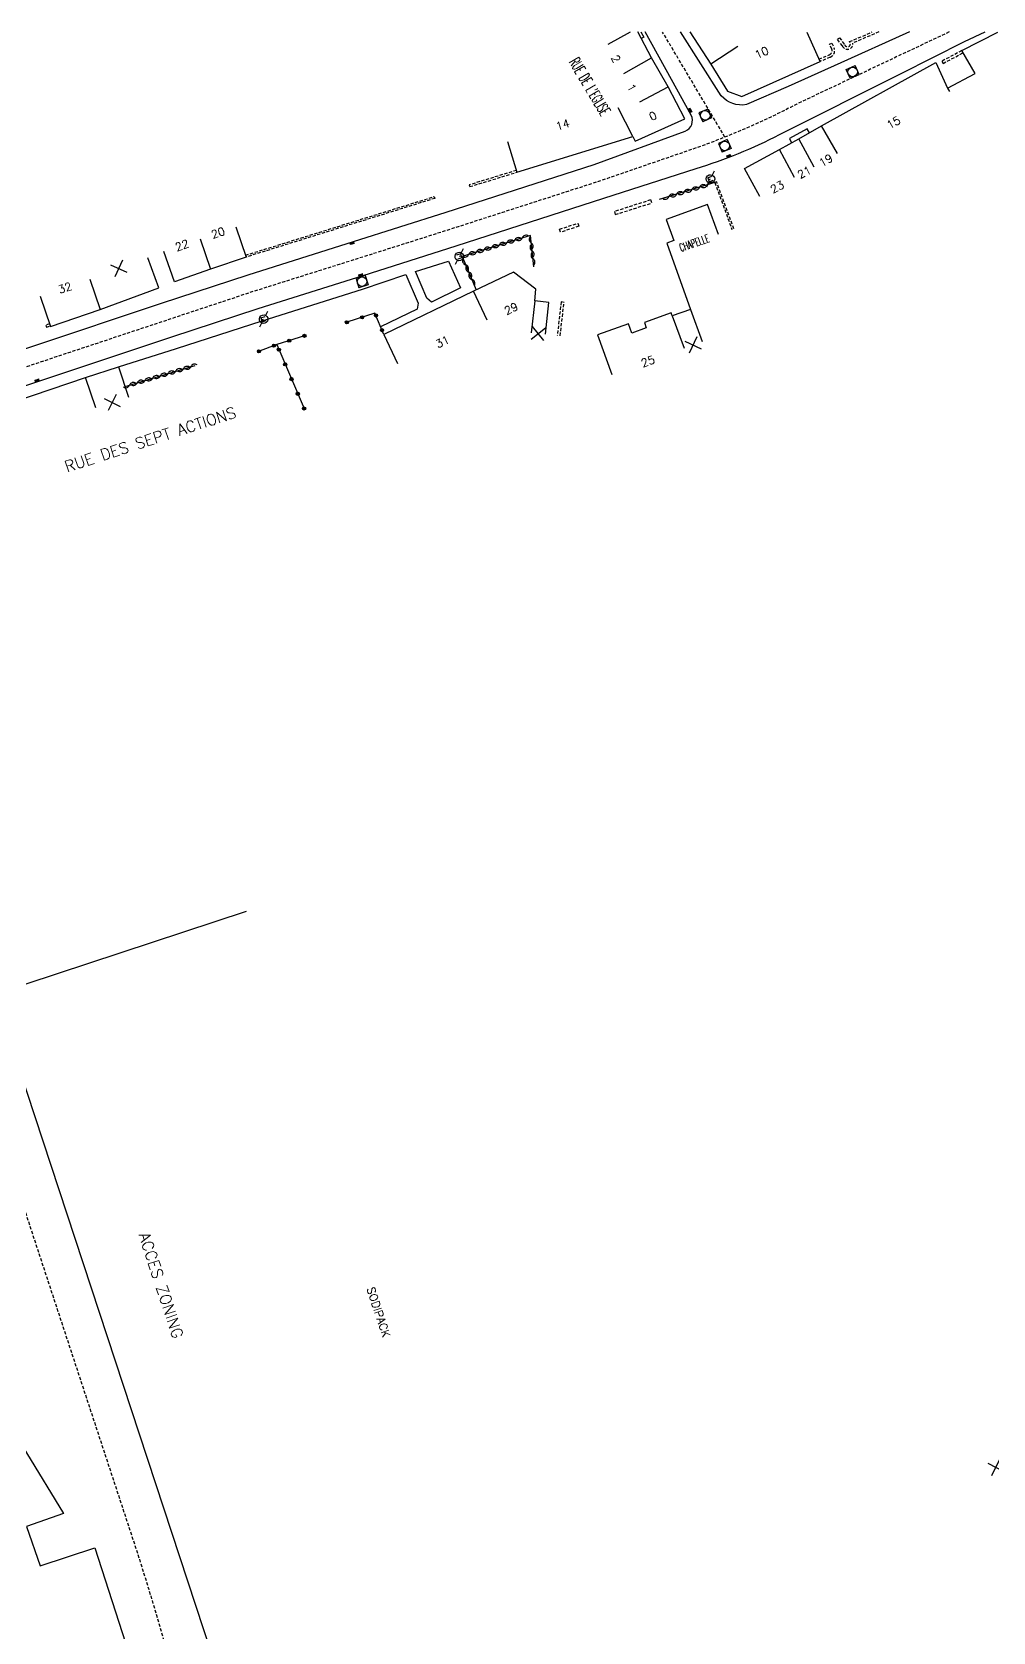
# Model space of a CAD drawing. Header units: millimetres. Extents: x 156998 to 158000, y 123000 to 124000.
# Drawn here: x 157198.7 to 157348.8, y 123750.1 to 124000 of the extents above; entities that cross this region are included whole.
import ezdxf
from ezdxf.enums import TextEntityAlignment as Align

# ---------------------------------------------------------------- set-up
doc = ezdxf.new("R2010")
doc.units = ezdxf.units.MM
doc.linetypes.add('DASHED', pattern=[0.75, 0.5, -0.25])
doc.layers.get('0').update_dxf_attribs({"linetype": 'CONTINUOUS'})
for name, color, linetype in [('W0001', 6, 'DASHED'), ('W0008', 7, 'CONTINUOUS'), ('W0100', 7, 'CONTINUOUS'), ('W0112', 1, 'DASHED'), ('W0310', 3, 'CONTINUOUS'), ('W0322', 7, 'CONTINUOUS'), ('W0334', 7, 'CONTINUOUS'), ('W0400', 7, 'CONTINUOUS'), ('W0420', 7, 'CONTINUOUS'), ('W0471', 7, 'CONTINUOUS'), ('W0984', 7, 'CONTINUOUS'), ('W0989', 7, 'CONTINUOUS'), ('W0991', 7, 'CONTINUOUS'), ('W1102', 7, 'CONTINUOUS')]:
    doc.layers.add(name, color=color, linetype=linetype)
doc.styles.get("Standard").update_dxf_attribs({"font": 'romans.shx', "width": 0.85})

# ---------------------------------------------------------------- blocks, each defined once
blk = doc.blocks.new('t991o')
at = {"color": 0, "linetype": 'Continuous'}
for p, q in [((-1, 1), (1, -1)), ((-1, -1), (1, 1))]:
    blk.add_line(p, q, dxfattribs=at)
blk = doc.blocks.new('t322o')
at = {"color": 0, "linetype": 'Continuous'}
for radius in [0.25, 0.15]:
    blk.add_circle((0, 0), radius, dxfattribs=at)
blk = doc.blocks.new('t310o')
at = {"color": 0, "linetype": 'Continuous'}
for centre, start, end in [((-0.5, 0.38), 216.8699, 323.1304), ((0.5, -0.37), 36.8699, 143.1303)]:
    blk.add_arc(centre, 0.625, start, end, dxfattribs=at)
blk = doc.blocks.new('T420')
for p, q in [((0.75, 0.75), (-0.75, 0.75)), ((-0.75, 0.75), (-0.75, -0.75)), ((0.75, 0.75), (0.75, -0.75)), ((0.75, -0.75), (-0.75, -0.75))]:
    blk.add_line(p, q)
blk.add_ellipse((0, 0), major_axis=(-0.53, 0.53), ratio=1, start_param=3.926991, end_param=10.210176)
blk = doc.blocks.new('T400')
for p, q in [((-0.15, 0.3), (0.15, 0.3)), ((-0.15, -0.25), (-0.15, 0.3)), ((-0.15, 0.15), (0.15, 0.15)), ((-0.15, 0), (0.15, 0)), ((0.15, 0.3), (0.15, -0.25)), ((-0.15, -0.15), (0.15, -0.15)), ((-0.15, -0.25), (-0.15, -0.3)), ((-0.15, -0.3), (0.15, -0.3)), ((0.15, -0.3), (0.15, -0.25))]:
    blk.add_line(p, q)
blk = doc.blocks.new('T471')
for p, q in [((-0.333334, 0.333334), (-0.333334, -0.333334)), ((-0.333334, 0.333334), (0.333334, 0.333334)), ((-0.333334, 0), (0, 0)), ((0.500001, 0.500001), (1.000002, 1.000002)), ((-0.500001, -0.500001), (-1.000002, -1.000002)), ((-0.333334, -0.333334), (0.333334, -0.333334))]:
    blk.add_line(p, q)
blk.add_ellipse((0, 0), major_axis=(0.471405, 0.471405), ratio=1, start_param=5.4977871438, end_param=11.780972451)

msp = doc.modelspace()

# ---------------------------------------------------------------- linework, layer by layer
at = {"layer": 'W0001', "flags": 128}
for points in [[(157341.92, 124000), (157334.8, 123996.63), (157318.15, 123988.75, -0.037657), (157301.36, 123981.52), (157287.3, 123976.69), (157264.15, 123969.22), (157249.64, 123964.62), (157233.21, 123959.45), (157199.37, 123948.22), (157157.14, 123934.12, -0.231962), (157135.01, 123937.09, -13.627379)], [(157306.91, 123983.59), (157297.16, 124000, -0.281758)], [(157185.23, 123853.35), (157214.26, 123765.11, -0.043754), (157230.05, 123697.78), (157231.18, 123693.66, 0.089344), (157241.11, 123672.78), (157250.74, 123659.97)]]:
    msp.add_lwpolyline(points, format="xyb", dxfattribs=at)
at = {"layer": 'W0008'}
for points in [[(157158.3, 123841.67), (157154.29, 123852.02), (157143.99, 123878.29), (157132.32, 123908.26), (157126.48, 123923.2, -0.574198), (157131.93, 123930.32), (157133.91, 123929.7, 0.130435), (157141.27, 123928.32), (157141.36, 123927.83), (157150.29, 123929.34, 0.045387), (157157.12, 123931.22), (157200.08, 123945.58), (157220.51, 123952.38), (157234, 123956.81), (157250.4, 123961.98), (157264.91, 123966.59), (157287.98, 123974.06), (157302.41, 123978.68, 0.043607), (157315.45, 123983.97), (157334.42, 123993.51), (157344.34, 123998.51), (157347.55, 124000)], [(157194.53, 124000), (157189.36, 123994.95), (157169.02, 123975.09), (157152.38, 123958.82), (157147.41, 123953.8), (157144.79, 123950.86, 0.185683), (157144.66, 123948.6), (157148.42, 123938.07, 0.347604), (157153.33, 123935.89, 0.011378), (157156.27, 123936.71), (157198.66, 123950.86), (157218.93, 123957.64), (157232.42, 123962.08), (157248.89, 123967.27), (157263.39, 123971.86), (157286.47, 123979.28), (157300.72, 123984.52, 0.443334), (157301.63, 123987), (157298.55, 123992.6), (157294.46, 124000, -0.325105)], [(157335.72, 124000), (157335.18, 123999.76), (157325.03, 123995.16), (157316.78, 123991.47), (157310.27, 123988.65, -0.259957), (157306.33, 123990.04), (157299.97, 124000)], [(157174.49, 123811.75), (157186.21, 123796.99), (157203.59, 123768.59), (157197.84, 123766.56), (157199.97, 123760.38), (157208.47, 123763.2), (157219.72, 123728.4), (157221.77, 123721.8), (157223.27, 123715.04), (157226.47, 123698.73), (157227.38, 123698.73, 0.07673), (157239.13, 123671.53)]]:
    msp.add_lwpolyline(points, format="xyb", dxfattribs=at)
at = {"layer": 'W0100'}
for points in [[(157272.96, 123982.88), (157274.43, 123978.1), (157292.55, 123983.67), (157292.89, 123982.96), (157300.65, 123986.42), (157298.06, 123991.41), (157295.45, 123995.98), (157293.32, 124000)], [(157301.44, 124000), (157304.73, 123995), (157307.33, 123990.78), (157309.53, 123989.94), (157321.76, 123995.37), (157319.73, 123999.94)], [(157312.34, 123974.31), (157309.95, 123978.7), (157315.41, 123981.67), (157318.47, 123983.31), (157322.02, 123985.34), (157339.83, 123995.21), (157341.66, 123991.25), (157345.99, 123993.53), (157343.91, 123997.09), (157349.52, 123999.99)], [(157305.93, 123968.39), (157304.2, 123973.08), (157297.73, 123970.7), (157298.93, 123967.43), (157297.86, 123967.03), (157301.54, 123956.65), (157298.69, 123955.64), (157298.51, 123956.14), (157294.35, 123954.63), (157294.61, 123953.78), (157292.36, 123952.97), (157291.85, 123954.39), (157287.02, 123952.68), (157289.25, 123946.52)], [(157230.52, 123969.58), (157232.14, 123964.85), (157226.55, 123962.94), (157220.95, 123960.97), (157219.29, 123965.69)], [(157199.96, 123958.71), (157201.58, 123953.98), (157209.31, 123956.63), (157218.5, 123960.04), (157216.76, 123964.73)], [(157278.86, 123952.79), (157279.41, 123957.76), (157277.2, 123958), (157277.39, 123959.84), (157273.87, 123962.48), (157267.63, 123959.51), (157253.62, 123952.75), (157255.79, 123948.24)], [(157195.44, 123856.39), (157190.72, 123854.73), (157181.95, 123879.66), (157171.1, 123874.95), (157163.86, 123891.42), (157161.95, 123890.58), (157159.46, 123896.24), (157161.37, 123897.08), (157154.35, 123913.06), (157155.39, 123913.52), (157153.01, 123918.93), (157155.33, 123925.53), (157165.86, 123930.12), (157165.42, 123931.01), (157171.02, 123933.42), (157176.59, 123935.85), (157179.1, 123930.16), (157181.4, 123924.86), (157186.83, 123927.23), (157182.3, 123937.65), (157207.04, 123946.01), (157212.19, 123947.71), (157213.76, 123942.96)]]:
    msp.add_lwpolyline(points, dxfattribs=at)
at = {"layer": 'W0100', "flags": 128}
msp.add_lwpolyline([(157273.42, 123737.38), (157268.67, 123735.81), (157265.17, 123746.46), (157230.56, 123735.07), (157192.84, 123849.7), (157232.2, 123862.65)], dxfattribs=at)
at = {"layer": 'W0112'}
for points in [[(157330.96, 124000), (157326.9, 123998.28, -0.880579), (157325.25, 123997.82), (157324.48, 123998.87), (157324.8, 123999.11)], [(157324.8, 123999.11), (157325.61, 123998.01, 1.286218), (157326.36, 123998.49), (157329.93, 124000, 0.953571)], [(157321.6, 123995.75), (157323.19, 123996.44, 0.45694), (157323.59, 123997.34), (157323.23, 123998.12), (157323.59, 123998.28), (157323.95, 123997.5, -0.449191), (157323.33, 123996.07), (157321.76, 123995.39)]]:
    msp.add_lwpolyline(points, format="xyb", dxfattribs=at)
for points in [[(157343.91, 123997.09), (157340.8, 123995.44), (157340.98, 123995.08), (157344.11, 123996.75)], [(157323.33, 123996.07), (157321.86, 123995.43)], [(157274.34, 123978.39), (157266.98, 123976.12), (157267.06, 123975.84), (157274.43, 123978.1)], [(157232.04, 123965.14), (157261.51, 123974.29), (157261.59, 123974.01), (157232.14, 123964.85)], [(157308.31, 123969.27), (157305.62, 123976.59), (157305.32, 123976.48), (157308.01, 123969.16)], [(157281.18, 123952.54), (157281.78, 123957.77), (157281.32, 123957.85), (157280.73, 123952.61)], [(157201.44, 123954.39), (157200.84, 123954.19), (157200.94, 123953.91), (157201.53, 123954.11)]]:
    msp.add_lwpolyline(points, dxfattribs=at)
for points in [[(157295.31, 123973.77), (157289.64, 123971.95), (157289.79, 123971.48), (157295.47, 123973.29)], [(157281.07, 123969.19), (157283.92, 123970.13), (157284.08, 123969.65), (157281.22, 123968.72)]]:
    msp.add_lwpolyline(points, close=True, dxfattribs=at)
at = {"layer": 'W0310'}
for points in [[(157305.32, 123976.48), (157296.66, 123973.83)], [(157277.08, 123963.34), (157276.52, 123968.23), (157265.85, 123964.94), (157268.06, 123959.72)], [(157213.21, 123944.62), (157224.15, 123947.91)]]:
    msp.add_lwpolyline(points, dxfattribs=at)
at = {"layer": 'W0322'}
for points in [[(157253.62, 123952.75), (157252.25, 123956.08), (157247.86, 123954.65)], [(157241.23, 123952.54), (157236.9, 123951.16), (157234.08, 123950.1)]]:
    msp.add_lwpolyline(points, dxfattribs=at)
at = {"layer": 'W0322', "flags": 128}
msp.add_lwpolyline([(157236.9, 123951.16), (157241.18, 123941.19)], dxfattribs=at)
at = {"layer": 'W0334'}
for points in [[(157293.78, 124000), (157294.22, 123999.2), (157293.84, 123999.01)], [(157320.11, 123984.24), (157319.73, 123984.89), (157316.98, 123983.36), (157317.33, 123982.7)], [(157212.19, 123947.71), (157221.26, 123950.54), (157234.63, 123954.89), (157250.31, 123959.85), (157257.07, 123962.11), (157259.01, 123957.62), (157258.83, 123956.71), (157253.11, 123953.97)]]:
    msp.add_lwpolyline(points, dxfattribs=at)
msp.add_lwpolyline([(157263.74, 123964.21), (157265.59, 123960.03), (157261.09, 123957.82), (157260.37, 123958.4), (157258.57, 123962.57)], close=True, dxfattribs=at)
at = {"layer": 'W1102'}
for p, q in [((157288.65, 123998.12), (157292.18, 124000)), ((157308.91, 123997.74), (157304.73, 123995)), ((157291.11, 123993.5), (157295.45, 123995.98)), ((157293.62, 123989.11), (157298.06, 123991.41)), ((157324.51, 123981), (157322.02, 123985.34)), ((157320.83, 123978.9), (157318.47, 123983.31)), ((157317.79, 123977.28), (157315.41, 123981.67)), ((157224.93, 123967.67), (157226.55, 123962.94)), ((157207.69, 123961.37), (157209.31, 123956.63)), ((157269.78, 123955), (157267.63, 123959.51)), ((157208.64, 123941.27), (157207.04, 123946.01))]:
    msp.add_line(p, q, dxfattribs=at)
at = {"layer": 'W1102', "flags": 128}
for points in [[(157341.66, 123991.25), (157341.97, 123990.68)], [(157292.55, 123983.67), (157290.21, 123988.18)], [(157277.2, 123958), (157276.66, 123953.03)], [(157298.69, 123955.64), (157300.52, 123950.6)], [(157301.54, 123956.65), (157303.36, 123951.63)]]:
    msp.add_lwpolyline(points, dxfattribs=at)

# ---------------------------------------------------------------- block references
at = {"layer": 'W0310'}
for p, rotation in [((157298.15, 123974.28), 197.050813482552), ((157299.34, 123974.65), 197.050813482552), ((157300.54, 123975.01), 197.050813482552), ((157301.73, 123975.38), 197.050813482552), ((157302.93, 123975.75), 197.050813482552), ((157304.12, 123976.11), 197.050813482552), ((157270.48, 123966.36), 197.141796804129), ((157271.67, 123966.73), 197.141796804129), ((157272.86, 123967.1), 197.141796804129), ((157274.06, 123967.47), 197.141796804129), ((157275.25, 123967.84), 197.141796804129), ((157276.65, 123967.06), 96.45560880615193), ((157276.79, 123965.82), 96.45560880615193), ((157266.4, 123963.64), 292.987238784922), ((157266.89, 123965.26), 197.141796804129), ((157268.09, 123965.63), 197.141796804129), ((157269.28, 123965.99), 197.141796804129), ((157276.93, 123964.58), 96.45560880615193), ((157266.89, 123962.49), 292.987238784922), ((157267.37, 123961.34), 292.987238784922), ((157218.72, 123946.28), 16.7234655809297), ((157219.91, 123946.64), 16.7234655809297), ((157221.11, 123947), 16.7234655809297), ((157222.31, 123947.36), 16.7234655809297), ((157223.51, 123947.72), 16.7234655809297), ((157213.93, 123944.84), 16.7234655809297), ((157215.13, 123945.2), 16.7234655809297), ((157216.32, 123945.56), 16.7234655809297), ((157217.52, 123945.92), 16.7234655809297)]:
    msp.add_blockref('t310o', p, dxfattribs=dict(at, rotation=rotation))
at = {"layer": 'W0322'}
for p in [(157247.86, 123954.65), (157241.18, 123941.19)]:
    msp.add_blockref('t322o', p, dxfattribs=at)
for p, rotation in [((157250.23, 123955.42), 198.0043678053605), ((157252.4, 123955.73), 112.2077179982681), ((157238.85, 123951.78), 197.6012808673399), ((157241.23, 123952.54), 197.6012808673399), ((157253.34, 123953.42), 112.2077179982681), ((157234.13, 123950.12), 200.58300804234), ((157236.47, 123951), 200.58300804234), ((157237.24, 123950.38), 293.2042902961512), ((157238.22, 123948.08), 293.2042902961512), ((157239.21, 123945.78), 293.2042902961512), ((157240.19, 123943.49), 293.2042902961512)]:
    msp.add_blockref('t322o', p, dxfattribs=dict(at, rotation=rotation))
at = {"layer": 'W0400'}
for p, rotation in [((157301.47, 123987.74), 208.832763600281), ((157307.52, 123980.62), 109.5283552983966), ((157248.69, 123967.02), 107.4996158826268), ((157250.04, 123962.02), 107.4996158826268), ((157199.48, 123945.57), 108.4604503169901)]:
    msp.add_blockref('T400', p, dxfattribs=dict(at, rotation=rotation))
at = {"layer": 'W0420'}
for p, rotation in [((157326.86, 123993.76), 204.352545659016), ((157303.84, 123986.98), 24.0666888785966), ((157306.88, 123982.2), 24.0666888785966), ((157250.23, 123961), 17.4817393427859)]:
    msp.add_blockref('T420', p, dxfattribs=dict(at, rotation=rotation))
at = {"layer": 'W0471'}
for p, rotation in [((157304.65, 123977.04), 19.5283552983966), ((157265.42, 123964.93), 197.141796804129), ((157234.86, 123955.14), 16.7234655809297)]:
    msp.add_blockref('T471', p, dxfattribs=dict(at, rotation=rotation))
at = {"layer": 'W0991'}
for p, rotation in [((157212.22, 123963.05), 290.3603265720428), ((157277.76, 123952.91), 83.74266687382872), ((157301.94, 123951.11), 289.904903913687), ((157211.2, 123942.12), 288.2508301917556), ((157349.22, 123775.79), 17.8189018691947)]:
    msp.add_blockref('t991o', p, dxfattribs=dict(at, rotation=rotation))

# ---------------------------------------------------------------- texts
at = {"layer": 'W0984', "width": 0.5}
msp.add_text('CHAPELLE', height=1.25, rotation=19.5367, dxfattribs=at).set_placement((157302.13, 123967.04), align=Align.MIDDLE)
at = {"layer": 'W0984'}
msp.add_text('SODIPACK', height=1.25, rotation=288.2112, dxfattribs=at).set_placement((157252.81, 123800.02), align=Align.MIDDLE)
at = {"layer": 'W0989', "width": 0.5}
msp.add_text("RUE DE L'EGLISE", height=1.75, rotation=300.7123, dxfattribs=at).set_placement((157285.82, 123991.48), align=Align.MIDDLE)
at = {"layer": 'W0989'}
for s, rotation, p in [('RUE DES SEPT ACTIONS', 17.9648, (157217.17, 123936.36)), ('ACCES ZONING', 288.2112, (157218.85, 123804.21))]:
    msp.add_text(s, height=1.75, rotation=rotation, dxfattribs=at).set_placement(p, align=Align.MIDDLE)
at = {"layer": 'W0991'}
for s, rotation, p in [('10', 23.9705, (157312.65, 123996.79)), ('2', 298.0301, (157289.88, 123995.81)), ('1', 299.7504, (157292.37, 123991.3)), ('0', 27.4233, (157295.66, 123986.9)), ('14', 17.0683, (157281.58, 123985.53)), ('15', 28.9968, (157333.24, 123985.84)), ('19', 29.784, (157322.67, 123979.95)), ('21', 28.1291, (157319.31, 123978.09)), ('23', 28.5277, (157315.07, 123975.79)), ('20', 18.8528, (157227.73, 123968.63)), ('22', 19.4022, (157222.11, 123966.68)), ('32', 18.9277, (157203.82, 123960.04)), ('29', 25.7694, (157273.52, 123956.8)), ('31', 25.7694, (157262.78, 123951.62)), ('25', 19.9049, (157294.88, 123948.56))]:
    msp.add_text(s, height=1.25, rotation=rotation, dxfattribs=at).set_placement(p, align=Align.MIDDLE)

doc.saveas('drawing.dxf')
